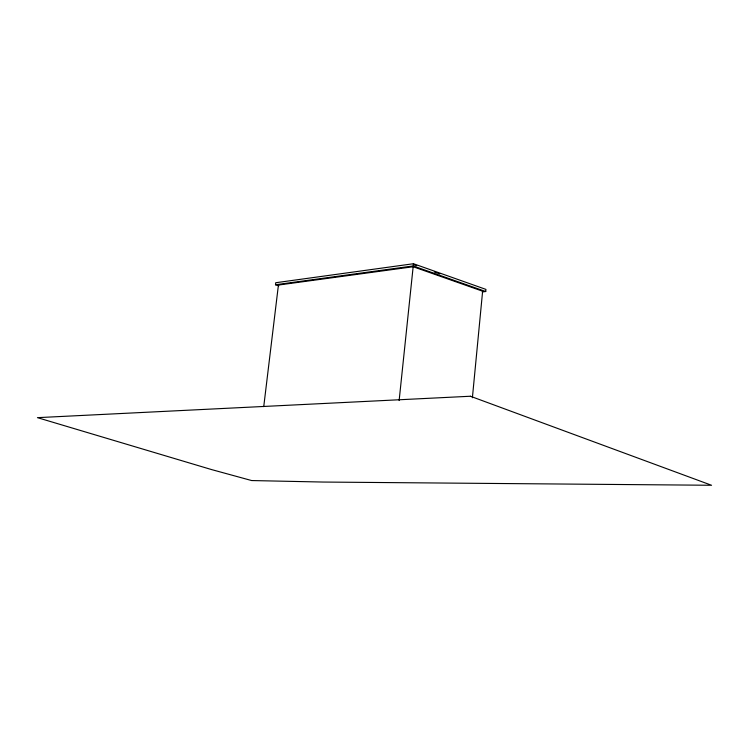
<?xml version="1.0" encoding="UTF-8"?>
<svg xmlns="http://www.w3.org/2000/svg" width="749" height="749" viewBox="0 0 749 749"><rect width="100%" height="100%" fill="white"/><g stroke="black" fill="none" stroke-linecap="round" stroke-linejoin="round"><path stroke-width="1.12" d="M472.394 397.747L482.628 291.202L413.158 266.738L278.422 285.051L263.742 406.623M482.244 291.913L485.726 291.52L485.932 289.395L413.467 263.732L275.735 282.729L275.492 284.751L278.815 285.781M399.142 400.537L413.158 266.738M275.492 284.751L413.233 265.951L413.467 263.732M413.382 264.519L416.697 265.689M434.326 271.924L439.841 273.872M413.233 265.951L485.726 291.52M470.409 396.24L37.45 417.652L211.527 469.567L251.636 480.549L322.978 482.047L711.55 485.268L470.409 396.24"/></g></svg>
